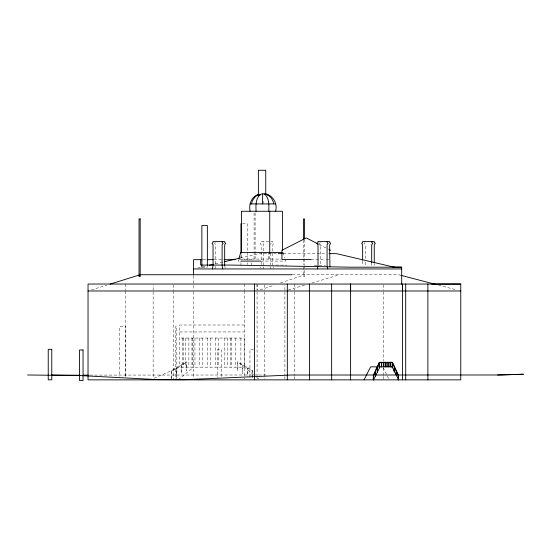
<?xml version="1.0" encoding="UTF-8"?>
<svg xmlns="http://www.w3.org/2000/svg" width="551" height="551" viewBox="0 0 551 551"><rect width="100%" height="100%" fill="white"/><g stroke="black" fill="none" stroke-linecap="round" stroke-linejoin="round"><path stroke-width="0.41" stroke-dasharray="2.75 2.07" d="M153.144 290.212L153.144 284.805M241.421 254.803L241.421 259.073L280.872 259.073M253.446 374.563L244.458 367.145L244.458 338.052L179.681 338.052M254.08 259.073L254.08 212.114M255.113 259.073L255.113 211.26M257.069 284.034L257.069 290.212L257.069 284.819M261.174 264.542L261.174 244.851L260.1 243.232L261.084 242.729L261.084 241.613L272.883 241.613L272.883 242.729L273.875 243.232L272.8 244.851L272.8 265.396M263.743 265.396L263.743 244.851L262.662 243.232L263.654 242.729L263.654 241.613M268.709 259.073L268.709 253.095M269.742 259.073L269.742 253.095M270.231 265.396L270.231 253.412M284.908 290.212L284.908 284.805M365.203 258.543L365.203 244.851L364.121 243.232L365.113 242.729M214.938 268.95L215.475 266.105M260.637 268.241L260.905 266.815M263.061 268.95L263.468 266.815M238.597 259.535L238.122 261.098L240.573 261.098M270.589 244.307L271.312 243.232M178.187 379.859L193.594 367.145M215.524 242.729L214.539 243.232L215.613 244.844L215.613 265.396M320.489 242.729L319.504 243.232L320.579 244.844L320.579 265.396M154.211 378.186L179.681 367.145L244.458 367.145M260.292 289.881L273.985 285.198M280.425 282.994L304.593 274.735M91.294 289.971L106.777 285.142M288.18 290.012L304.538 285.163M311.894 282.98L339.698 274.735M197.768 267.965L206.956 265.809M215.31 263.853L223.658 261.89M240.36 257.971L258.729 253.653L277.367 253.653M89.889 375.093L268.151 374.983M242.585 223.72L247.495 223.72L247.495 261.98M283.297 253.653L325.675 253.653M311.026 259.514L325.448 259.514M326.254 259.514L328.837 259.514M202.92 259.659L206.308 259.659M213.94 259.659L222.418 259.659M239.368 259.659L251.538 259.659L251.538 261.98M260.623 261.098L285.707 261.098L284.998 258.756M275.92 265.072L286.947 265.162M201.873 267.194L207.355 267.194L207.355 265.492M292.354 274.735L398.669 274.735L401.156 275.383M244.458 325.007L179.681 325.007L179.681 367.145M179.681 331.943L244.458 331.943M253.474 349.368L249.94 349.368L249.94 379.012M314.345 265.651L325.476 265.844M438.403 285.136L456.621 289.902M319.139 244.465L328.258 249.1M256.656 377.208L259.865 379.859M383.09 367.6L386.926 375.259M387.312 376.023L388.848 379.088M283.09 252.51L284.757 257.978M273.069 266.815L273.337 268.241M270.507 266.815L270.913 268.95M224.808 266.105L225.214 268.241M263.33 201.315L263.35 203.271M383.53 284.805L383.53 290.212M383.53 291.837L383.53 361.057M383.53 367.896L383.53 375.582M383.53 376.436L383.53 379.859M374.26 263.681L374.26 265.396M371.691 262.827L371.691 265.396M365.203 261.973L365.203 265.396M362.634 261.112L362.634 265.396M304.593 239.32L304.593 257.985M304.593 258.832L304.593 264.769M304.593 265.616L304.593 276.643L303.436 276.643L303.436 265.616M303.436 240.167L303.436 257.985M303.436 258.832L303.436 264.769M294.344 284.047L294.344 290.212M294.344 291.837L294.344 375.582M294.344 376.436L294.344 379.005M284.908 291.837L284.908 375.582M284.908 376.436L284.908 379.859M264.687 284.805L264.687 290.212M264.687 291.837L264.687 379.005M257.069 291.837L257.069 379.005M252.606 377.559L252.606 370.368L237.495 361.67L237.495 370.444L237.812 370.623L237.812 362.586L242.433 365.251L242.743 373.468L242.743 365.43L247.365 368.089L247.365 376.133M252.296 377.366L252.296 370.933L247.674 368.275L247.674 376.312M251.538 262.751L251.538 265.072M247.495 262.827L247.495 264.528M244.458 284.034L244.458 290.212M244.458 290.983L244.458 379.005M240.945 256.029L240.945 261.98M240.945 262.827L240.945 265.382M240.89 338.052L240.89 367.145M235.263 338.052L235.263 367.145M231.695 338.052L231.695 367.145M230.538 338.052L230.538 367.145M227.529 338.052L227.529 367.145M224.519 338.052L224.519 367.145M221.199 376.471L221.199 349.368L217.673 349.368L217.673 377.318M218.258 338.052L218.258 367.145M215.248 338.052L215.248 367.145M210.489 338.052L210.489 367.145M207.479 338.052L207.479 367.145M202.727 338.052L202.727 367.145M199.717 338.052L199.717 367.145M194.958 338.052L194.958 367.145M193.594 275.741L193.594 290.212M193.594 291.837L193.594 378.144M192.437 338.052L192.437 367.145M191.948 338.052L191.948 367.145M188.876 338.052L188.876 367.145M185.701 338.052L185.701 367.145M183.242 338.052L183.242 367.145M182.691 338.052L182.691 367.145M176.816 379.005L176.816 326.447L175.631 326.447L175.631 379.005M173.372 284.805L173.372 290.212M173.372 290.983L173.372 379.005M171.664 378.971L171.664 370.933L176.286 368.275L176.286 376.312L176.602 368.089L181.224 365.43L181.224 373.468L181.534 365.251L186.155 362.586L186.155 370.623L186.465 370.444L186.465 361.67L171.354 370.368L171.354 379.15M153.144 291.837L153.144 378.144M125.828 376.464L125.828 326.447L119.691 326.447L119.691 376.464M125.304 284.047L125.304 290.212M125.235 290.983L125.235 376.436"/><path stroke-width="0.83" d="M241.421 252.241L241.421 211.26L282.408 211.26L282.408 250.533M250.092 211.26C248.556 204.29 251.593 196.204 258.963 194.303M431.591 284.034L460.76 284.034L460.76 379.859L88.036 379.859L88.036 284.034L254.445 284.034L254.445 379.859M256.05 211.26C255.829 205.399 255.45 197.609 261.174 194.014C271.016 192.209 278.103 202.086 275.638 211.26M265.747 194.241L265.747 170.28L258.378 170.28L258.378 195.095L260.017 195.095M268.826 211.26C268.881 205.489 269.591 197.961 264.342 194.014M269.742 252.241L269.742 211.26M331.64 284.034L331.64 379.859M350.608 290.983L350.608 284.034L350.608 379.859M362.634 260.258L362.634 244.851L361.559 243.232L362.544 242.729L362.544 241.613L374.343 241.613L374.343 242.729L375.334 243.232L374.26 244.851L374.26 262.827M371.691 262.827L371.691 244.851L372.772 243.232L371.78 242.729L371.78 241.613M402.492 290.983L402.492 284.034L402.499 379.859M405.701 284.034L405.701 379.859M262.372 203.918L262.744 194.014M212.376 268.95L213.051 265.396L213.051 244.844L211.97 243.232L212.961 242.729L212.961 241.613L224.76 241.613L224.76 242.729L225.752 243.232L224.67 244.844L224.67 265.396M317.342 268.95L318.017 265.396L318.017 244.844L316.942 243.232L317.927 242.729L317.927 241.613L329.725 241.613L329.725 242.729L330.717 243.232L329.636 244.844L329.911 266.815M251.552 203.918C252.11 199.827 254.913 196.122 258.756 194.586M238.838 258.756L240.739 252.51L282.264 252.51M364.073 379.859L370.603 366.835L392.14 366.835L398.669 379.859M373.509 379.859L380.038 366.835M257.696 195.164L258.936 194.586M110.035 284.13L140.188 274.735L291.94 274.735M209.463 265.224L213.636 264.246M224.491 261.697L239.527 258.164M497.608 374.983L523.45 374.225L500.659 374.983L291.004 375.024L184.489 379.701L157.841 379.618L79.943 375.562L27.55 374.983M79.833 375.231L51.704 374.997M83.187 375.183L88.215 375.114M250.092 203.918L275.638 203.918M278.214 253.653L282.449 253.653M329.023 253.653L336.544 253.653L395.838 267.579M311.026 259.514L281.926 259.514L281.926 250.257L306.232 237.908L318.382 244.079M202.072 259.659L193.594 259.659L193.594 274.894M207.155 259.659L213.092 259.659M224.112 259.659L235.132 259.659M241.18 261.098L260.623 261.098M401.679 284.185L401.679 267.194L350.822 267.194L230.945 265.072L200.681 265.072L200.681 259.659M193.594 268.95L401.679 268.95M254.445 284.047L460.76 284.047M88.036 290.983L460.76 290.983M394.199 371.98L394.44 367.2L396.169 370.968L396.169 375.121M393.118 267.042L401.679 267.194M401.156 275.383L435.924 284.481M265.672 194.014L268.268 195.164M265.548 194.014C269.845 195.474 273.151 199.386 273.682 203.918M329.016 249.486L330.538 250.257M327.749 268.95L327.074 265.396L327.074 244.844L328.148 243.232L327.163 242.729L327.163 241.613M222.783 268.95L222.108 265.396L222.108 244.844L223.183 243.232L222.198 242.729L222.198 241.613M427.879 284.034L427.879 379.859M398.497 379.859L398.497 375.396L392.45 362.269L379.343 362.269L373.303 375.396L373.303 379.859M398.256 379.859L398.256 375.507L396.41 371.484L396.41 375.203M394.199 371.222L394.199 366.684L392.45 362.882L392.216 367.689L392.216 362.661L390.308 362.661L390.308 366.856M390.067 366.856L390.067 362.661L388.159 362.661L388.159 366.856M387.918 366.856L387.918 362.661L386.01 362.661L386.01 366.856M385.769 366.856L385.769 362.661L383.861 362.661L383.861 366.856M383.627 366.856L383.627 362.661L381.712 362.661L381.712 366.856M381.478 366.856L381.478 362.661L379.57 362.661L379.57 367.689L379.329 362.916L377.593 366.684L377.593 371.98M377.359 371.98L377.359 367.2C374.604 368.564 375.837 384.281 375.383 371.484L373.537 375.507L373.537 379.859M309.483 284.034L309.483 379.859M304.593 238.473L304.593 218.961L303.436 218.961L303.436 239.32M287.326 284.034L287.326 379.859M240.945 223.72L240.945 253.481M207.355 265.492L207.355 225.531L201.873 225.531L201.873 267.194M140.188 218.961L139.031 218.961L139.031 276.643L140.188 276.643L140.188 218.961M51.773 349.334L48.24 349.334L48.24 379.825L51.773 379.825L51.773 349.334M83.043 349.995L79.509 349.995L79.509 380.486L83.043 380.486L83.043 349.995"/></g></svg>
